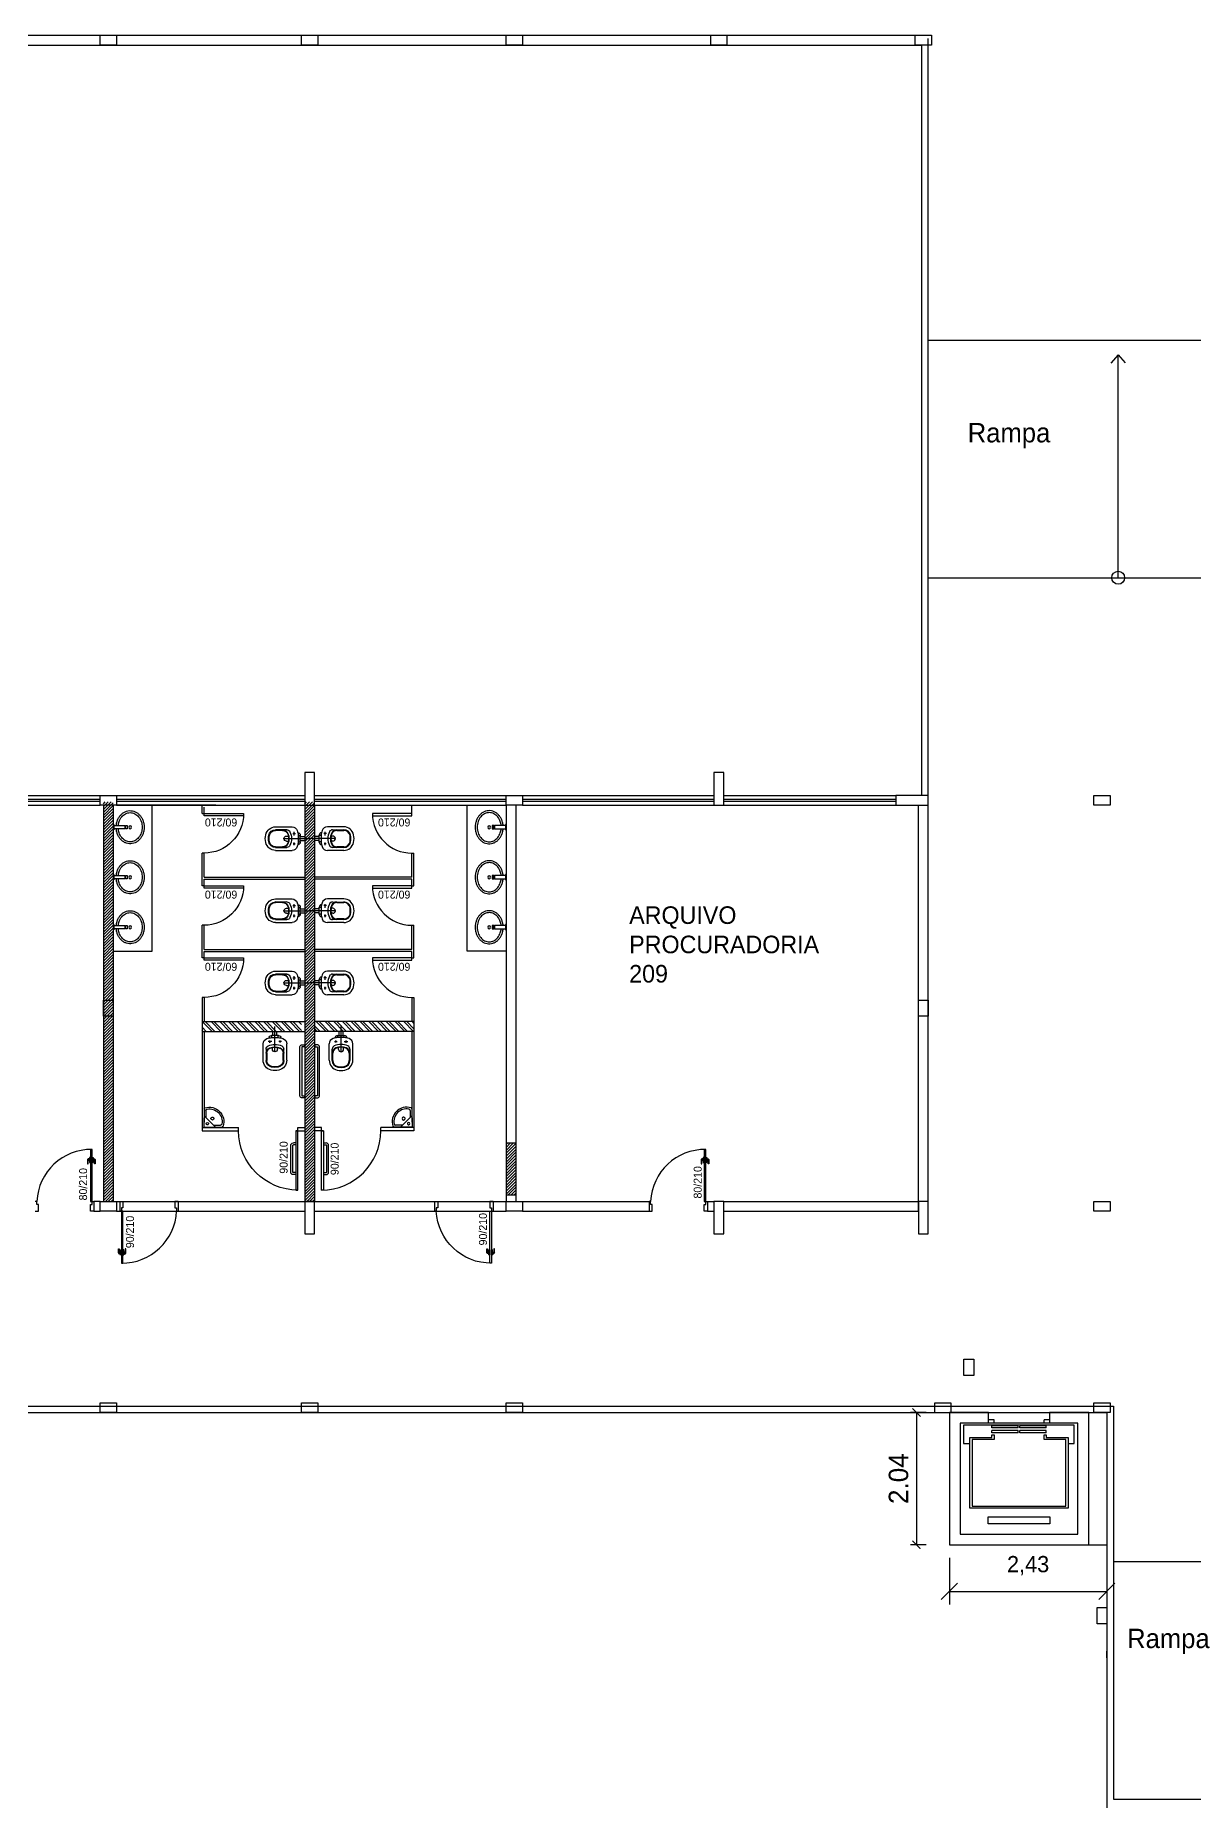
# Model space of a CAD drawing. Header units: inches. Extents: x 1211 to 1586, y 4594 to 4984.
# Drawn here: x 1468.87 to 1486.7, y 4632.43 to 4659.61 of the extents above; entities that cross this region are included whole.
import ezdxf

# ---------------------------------------------------------------- set-up
doc = ezdxf.new("R2010")
doc.units = ezdxf.units.IN
doc.header["$MEASUREMENT"] = 0
doc.linetypes.add('CENTER', pattern=[2, 1.25, -0.25, 0.25, -0.25])
doc.linetypes.add('CONTINU', pattern=[0])
for name, color, linetype in [('.5', 5, 'Continuous'), ('0.1', 1, 'Continuous'), ('0.8', 8, 'Continuous'), ('02', 2, 'Continuous'), ('1', 1, 'Continuous'), ('Block1', 1, 'Continuous'), ('Block2', 2, 'Continuous'), ('Layer1', 1, 'Continuous'), ('Vão', 2, 'Continuous')]:
    doc.layers.add(name, color=color, linetype=linetype)
doc.dimstyles.new('COTA R 2', dxfattribs={"dimscale": 0.5, "dimtxt": 0.6, "dimasz": 0.25, "dimexe": 0.18, "dimexo": 0.0625, "dimgap": 0.25, "dimtad": 1, "dimzin": 0, "dimdsep": 46, "dimtxsty": 'Standard', "dimblk": 'ARCHTICK', "dimcen": 0.09, "dimclrd": 6, "dimclre": 6, "dimclrt": 6, "dimadec": 0, "dimazin": 0, "dimtfac": 1, "dimtofl": 0, "dimtmove": 0, "dimatfit": 3, "dimldrblk": 'ARCHTICK', "dimfxl": 0.3, "dimfxlon": 1, "dimtolj": 1, "dimtzin": 0, "dimarcsym": 0})
doc.dimstyles.new('ISO-25', dxfattribs={"dimtxt": 0.25, "dimasz": 0.25, "dimexe": 0.2, "dimexo": 0.2, "dimgap": 0.25, "dimtad": 1, "dimtih": 1, "dimtoh": 1, "dimzin": 1, "dimtxsty": 'Standard', "dimblk": 'OBLIQUE', "dimcen": 0.5, "dimclrd": 8, "dimclre": 8, "dimclrt": 8, "dimazin": 0, "dimtfac": 1, "dimtmove": 0, "dimatfit": 1, "dimldrblk": 'OBLIQUE', "dimfxl": 1, "dimarcsym": 0})

# ---------------------------------------------------------------- blocks, each defined once
blk = doc.blocks.new('A$C651E2A38')
at = {"layer": '0.1'}
for p, q in [((0.875, 0.95), (0.85, 0.95)), ((0.85, 0.95), (0.85, 0.15)), ((0.875, 0.15), (0.875, 0.95)), ((0.804, 0.794), (0.804, 0.73)), ((0.804, 0.73), (0.814, 0.73)), ((0.828, 0.804), (0.814, 0.804)), ((0.814, 0.73), (0.814, 0.794)), ((0.814, 0.794), (0.828, 0.794)), ((0.897, 0.804), (0.911, 0.804)), ((0.911, 0.794), (0.897, 0.794)), ((0.911, 0.73), (0.911, 0.794)), ((0.921, 0.73), (0.911, 0.73)), ((0.921, 0.794), (0.921, 0.73)), ((0.85, 0.15), (0.875, 0.15))]:
    blk.add_line(p, q, dxfattribs=at)
for points in [[(0.828, 0.817), (0.836, 0.817), (0.836, 0.777), (0.828, 0.777)], [(0.85, 0.825), (0.836, 0.825), (0.836, 0.747), (0.85, 0.747)], [(0.875, 0.825), (0.889, 0.825), (0.889, 0.747), (0.875, 0.747)], [(0.897, 0.817), (0.889, 0.817), (0.889, 0.777), (0.897, 0.777)]]:
    blk.add_lwpolyline(points, close=True, dxfattribs=at)
for points in [[(0, 0), (0.05, 0), (0.05, 0.1), (0.025, 0.1), (0.025, 0.15), (0, 0.15)], [(0.9, 0), (0.85, 0), (0.85, 0.1), (0.875, 0.1), (0.875, 0.15), (0.9, 0.15)]]:
    blk.add_lwpolyline(points, dxfattribs=at)
for centre, radius, start, end in [((0.862, 0.112), 0.838, 89.1457, 177.3829), ((0.814, 0.794), 0.01, 90, 180), ((0.911, 0.794), 0.01, 0, 90)]:
    blk.add_arc(centre, radius, start, end, dxfattribs=at)
blk = doc.blocks.new('_OBLIQUE')
at = {"color": 0, "linetype": 'ByBlock'}
blk.add_line((-0.5, -0.5), (0.5, 0.5), dxfattribs=at)
blk = doc.blocks.new('*D307')
at = {"layer": '1', "color": 8, "lineweight": -2, "transparency": 16777216}
for p, q in [((1482.942, 4636.172), (1482.942, 4635.454)), ((1485.367, 4636.172), (1485.367, 4635.454)), ((1482.942, 4635.654), (1485.367, 4635.654))]:
    blk.add_line(p, q, dxfattribs=at)
at = {"layer": 'Defpoints', "color": 0, "transparency": 16777216}
for p in [(1482.942, 4636.372), (1485.367, 4636.372), (1485.367, 4635.654)]:
    blk.add_point(p, dxfattribs=at)
at = {"layer": '1', "color": 8, "lineweight": -2, "transparency": 16777216, "xscale": 0.25, "yscale": 0.25, "zscale": 0.25, "rotation": 180}
blk.add_blockref('_OBLIQUE', (1482.942, 4635.654), dxfattribs=at)
at = {"layer": '1', "color": 8, "lineweight": -2, "transparency": 16777216, "xscale": 0.25, "yscale": 0.25, "zscale": 0.25}
blk.add_blockref('_OBLIQUE', (1485.367, 4635.654), dxfattribs=at)
at = {"layer": '1', "color": 8, "transparency": 16777216, "insert": (1484.154, 4636.05), "char_height": 0.25, "attachment_point": 5}
blk.add_mtext('2,43', dxfattribs=at)
blk = doc.blocks.new('VASO')
at = {"color": 0, "linetype": 'Continuous'}
blk.add_lwpolyline([(-0.00148, -0.01507, 0.111499), (0.00148, -0.01507)], format="xyb", dxfattribs=at)
at = {"layer": '0.8', "linetype": 'ByBlock', "ltscale": 0.01}
for p, q in [((-0.00076, -0.00178), (-0.00076, 0)), ((0.00076, -0.00178), (0.00076, 0))]:
    blk.add_line(p, q, dxfattribs=at)
at = {"layer": '0.8', "linetype": 'CENTER', "ltscale": 0.01}
blk.add_line((0, -0.00807), (0, 0.00178), dxfattribs=at)
at = {"layer": '0.8', "linetype": 'ByBlock'}
for points in [[(-0.0031, -0.00289, 0.319419), (-0.00455, -0.00493)], [(-0.0026, -0.00571, 0.297228), (-0.00339, -0.00695)], [(-0.00197, -0.00649, 0.306213), (-0.00337, -0.00858)], [(-0.0018, -0.00659, 0.312502), (-0.00314, -0.00855)], [(-0.00126, -0.00255, 0.074714), (-0.0031, -0.00289)], [(0.00261, -0.00571, 0.221331), (-0.0026, -0.00571)], [(-0.00134, -0.00178, 0.378909), (-0.00234, -0.00267)], [(-0.00198, -0.0039, 1), (-0.00198, -0.00428)], [(-0.00198, -0.00428, 1), (-0.00198, -0.0039)], [(0.00197, -0.00649, 0.196765), (-0.00197, -0.00649)], [(0.0018, -0.00659, 0.184122), (-0.0018, -0.00659)], [(0.00126, -0.00255, 0.017899), (-0.00126, -0.00255)], [(-0.00101, -0.00178, 0.414213), (-0.00124, -0.002)], [(0.00124, -0.002, 0.414213), (0.00101, -0.00178)], [(0.0031, -0.00289, 0.074714), (0.00126, -0.00255)], [(0.00234, -0.00267, 0.378909), (0.00134, -0.00178)], [(0.00198, -0.0039, 1), (0.00198, -0.00428)], [(0.00314, -0.00855, 0.312273), (0.0018, -0.00659)], [(0.00337, -0.00858, 0.306739), (0.00197, -0.00649)], [(0.00198, -0.00428, 1), (0.00198, -0.0039)], [(0.00339, -0.00695, 0.295957), (0.00261, -0.00571)], [(0.00455, -0.00493, 0.319888), (0.0031, -0.00289)], [(-0.00455, -0.01124, 0.35064), (-0.00148, -0.01507)], [(-0.00339, -0.01131, 0.008003), (-0.00339, -0.00695)], [(-0.00339, -0.01131, 0.366179), (-0.00128, -0.01389)], [(-0.00316, -0.01131, 0.00507), (-0.00314, -0.00855)], [(-0.00316, -0.01131, 0.365737), (-0.00124, -0.01367)], [(-0.00097, -0.00706, 0.999992), (0.00097, -0.00706)], [(0.00124, -0.01367, 0.365737), (0.00316, -0.01131)], [(0.00128, -0.01389, 0.365737), (0.00339, -0.01131)], [(0.00148, -0.01507, 0.35064), (0.00455, -0.01124)], [(0.00314, -0.00855, 0.00507), (0.00316, -0.01131)], [(0.00339, -0.00695, 0.008013), (0.00339, -0.01131)], [(-0.00128, -0.01389, 0.09251), (0.00128, -0.01389)], [(-0.00124, -0.01367, 0.092572), (0.00124, -0.01367)]]:
    blk.add_lwpolyline(points, format="xyb", dxfattribs=at)
for points in [[(-0.00455, -0.01124), (-0.00455, -0.00493)], [(-0.00134, -0.00178), (0.00134, -0.00178)], [(-0.00124, -0.00256), (-0.00124, -0.002)], [(-0.00097, -0.00706), (-0.00097, -0.00635)], [(0.00097, -0.00708), (0.00097, -0.00635)], [(0.00124, -0.00256), (0.00124, -0.002)], [(0.00455, -0.01124), (0.00455, -0.00493)]]:
    blk.add_lwpolyline(points, dxfattribs=at)
at = {"layer": '0.8', "linetype": 'CENTER'}
for points in [[(-0.00252, -0.00409), (-0.00144, -0.00409)], [(-0.00198, -0.00446), (-0.00198, -0.00372)], [(0.00119, -0.00409), (0.00258, -0.00409)], [(0.00198, -0.00461), (0.00198, -0.0036)]]:
    blk.add_lwpolyline(points, dxfattribs=at)
blk = doc.blocks.new('P60')
at = {"layer": '0.8', "linetype": 'ByBlock'}
blk.add_lwpolyline([(0.01524, 0.01524), (0.014351, 0.01524), (0.014351, 0), (0.01524, 0)], close=True, dxfattribs=at)
blk.add_arc((0.01524, 0), 0.01524, 90, 180, dxfattribs=at)
blk = doc.blocks.new('torn_ acion_ autom_ parede _banh__ - generica_1-274-XX and - 02 APR')
at = {"layer": '0.8'}
for p, q in [((85, -55), (85, -65)), ((85, -65), (165, -65)), ((90, -55), (160, -55)), ((100, -65), (100, -235)), ((100, -235), (150, -235)), ((150, -245), (100, -245)), ((100, -245), (100, -269)), ((100, -269), (150, -269)), ((105, -235), (105, -245)), ((145, -245), (145, -235)), ((150, -235), (150, -65)), ((150, -269), (150, -245)), ((165, -65), (165, -55))]:
    blk.add_line(p, q, dxfattribs=at)
blk = doc.blocks.new('lavp 45')
at = {"layer": '0.8', "linetype": 'CONTINU'}
for points in [[(-0.0049, -0.00491, 0.323321), (-0.00497, -0.00534)], [(-0.00497, -0.00534, 0.611483), (0.00497, -0.00534)], [(-0.00399, -0.00487, 0.361705), (-0.00405, -0.00566)], [(-0.00405, -0.00566, 0.518599), (0.00405, -0.00566)], [(-0.00292, -0.00289, 0.663839), (-0.00288, -0.00299)], [(0, -0.00392, 1), (0, -0.00504)], [(0, -0.00132, 1), (0, -0.00219)], [(0.00018, -0.00007, 0.421292), (-0.00018, -0.00007)], [(0, -0.00219, 1), (0, -0.00132)], [(0, -0.00504, 1), (0, -0.00392)], [(0.00288, -0.00299, 0.663873), (0.00292, -0.00289)], [(0.00405, -0.00566, 0.361462), (0.00399, -0.00487)], [(0.00497, -0.00534, 0.323388), (0.0049, -0.00491)]]:
    blk.add_lwpolyline(points, format="xyb", dxfattribs=at)
for points in [[(-0.0049, -0.00491), (-0.00018, -0.00007)], [(-0.00399, -0.00487), (-0.00216, -0.00299)], [(-0.00288, -0.00299), (0.00288, -0.00299)], [(0.00018, -0.00007), (0.0049, -0.00491)], [(0.00216, -0.00299), (0.00399, -0.00487)]]:
    blk.add_lwpolyline(points, dxfattribs=at)
blk = doc.blocks.new('Pcab90d')
at = {"layer": '0.8', "linetype": 'ByBlock'}
for p, q in [((0.02007, 0.01588), (0.02007, 0.00571)), ((0.02083, 0.01588), (0.02083, 0.00571)), ((0.0221, 0.01689), (0.02108, 0.01689)), ((0.0221, 0.01613), (0.02108, 0.01613)), ((0.0221, 0.00546), (0.02108, 0.00546)), ((0.0221, 0.0047), (0.02108, 0.0047))]:
    blk.add_line(p, q, dxfattribs=at)
blk.add_lwpolyline([(0.0221, 0), (0.0221, 0.02286), (0.02286, 0.02286), (0.02286, 0)], close=True, dxfattribs=at)
for centre, radius, start, end in [((0.02286, 0), 0.02286, 90, 180), ((0.02108, 0.01588), 0.00102, 90, 180), ((0.02108, 0.01588), 0.000254, 90, 180), ((0.02108, 0.00571), 0.00102, 180, 270), ((0.02108, 0.00571), 0.000254, 180, 270)]:
    blk.add_arc(centre, radius, start, end, dxfattribs=at)
blk = doc.blocks.new('_ARCHTICK')
at = {"color": 0, "linetype": 'ByBlock', "ltscale": 0.05, "const_width": 0.15}
blk.add_lwpolyline([(-0.5, -0.5), (0.5, 0.5)], dxfattribs=at)
blk = doc.blocks.new('*D425')
at = {"color": 6, "lineweight": -2, "transparency": 16777216}
for p, q in [((1482.585, 4638.407), (1482.345, 4638.407)), ((1482.435, 4638.407), (1482.435, 4636.372)), ((1482.585, 4636.372), (1482.345, 4636.372))]:
    blk.add_line(p, q, dxfattribs=at)
at = {"layer": 'Defpoints', "color": 0, "transparency": 16777216}
for p in [(1482.942, 4638.407), (1482.435, 4636.372), (1482.942, 4636.372)]:
    blk.add_point(p, dxfattribs=at)
at = {"color": 6, "lineweight": -2, "transparency": 16777216, "xscale": 0.125, "yscale": 0.125, "zscale": 0.125}
for p, rotation in [((1482.435, 4638.407), 90), ((1482.435, 4636.372), 270)]:
    blk.add_blockref('_ARCHTICK', p, dxfattribs=dict(at, rotation=rotation))
at = {"color": 6, "transparency": 16777216, "insert": (1482.16, 4637.389), "char_height": 0.3, "attachment_point": 5, "rotation": 90}
blk.add_mtext('\\A1;2.04', dxfattribs=at)

msp = doc.modelspace()

# ---------------------------------------------------------------- hatches: boundary and pattern name
h = msp.add_hatch()
h.set_pattern_fill('ANSI31', color=256, scale=0.01, style=0)
h.set_pattern_definition([(45, (-1044.11018, 3741.217405), (-0.0224506403, 0.0224506403), [])])
h.paths.add_polyline_path([(1470.0667, 4641.6567), (1469.9167, 4641.6567), (1469.9167, 4647.8067), (1470.0667, 4647.8067)])
h = msp.add_hatch()
h.set_pattern_fill('ANSI31', color=256, scale=0.01, style=0)
h.set_pattern_definition([(45, (-1041.01018, 3741.2174), (-0.0224506403, 0.0224506403), [])])
h.paths.add_polyline_path([(1473.1667, 4641.6567), (1473.0167, 4641.6567), (1473.0167, 4647.8067), (1473.1667, 4647.8067)])
h = msp.add_hatch()
h.set_pattern_fill('ANSI31', color=256, scale=0.01, style=0)
h.set_pattern_definition([(45, (-1075.46018, 3741.167405), (-0.0224506403, 0.0224506403), [])])
h.paths.add_polyline_path([(1476.2667, 4642.5567), (1476.1167, 4642.5567), (1476.1167, 4641.7567), (1476.2667, 4641.7567)])
at = {"layer": '02'}
h = msp.add_hatch(dxfattribs=at)
h.set_pattern_fill('ANSI32', color=256, scale=0.01, style=0)
h.set_pattern_definition([(135, (3894.81085, 3690.44593), (0.067351921, 0.067351921), []), (135, (3894.76594, 3690.44593), (0.067351921, 0.067351921), [])])
h.paths.add_polyline_path([(1471.4349, 4644.424), (1472.9649, 4644.424), (1472.9649, 4644.274), (1471.4349, 4644.274)])
h = msp.add_hatch(dxfattribs=at)
h.set_pattern_fill('ANSI32', color=256, scale=0.01, style=0)
h.set_pattern_definition([(135, (3901.01085, 3690.44593), (0.067351921, 0.067351921), []), (135, (3900.96594, 3690.44593), (0.067351921, 0.067351921), [])])
h.paths.add_polyline_path([(1473.1667, 4644.424), (1474.6967, 4644.424), (1474.6967, 4644.274), (1473.1667, 4644.274)])

# ---------------------------------------------------------------- linework, layer by layer
at = {"layer": '.5'}
msp.add_line((1482.7167, 4638.4067), (1482.9667, 4638.4067), dxfattribs=at)
for points in [[(1470.1167, 4659.4567), (1469.8667, 4659.4567), (1469.8667, 4659.6067), (1470.1167, 4659.6067), (1470.1167, 4659.4567)], [(1473.2167, 4659.4567), (1472.9667, 4659.4567), (1472.9667, 4659.6067), (1473.2167, 4659.6067), (1473.2167, 4659.4567)], [(1476.3667, 4659.4567), (1476.1167, 4659.4567), (1476.1167, 4659.6067), (1476.3667, 4659.6067), (1476.3667, 4659.4567)], [(1479.5167, 4659.4567), (1479.2667, 4659.4567), (1479.2667, 4659.6067), (1479.5167, 4659.6067), (1479.5167, 4659.4567)], [(1482.6667, 4659.4567), (1482.4167, 4659.4567), (1482.4167, 4659.6067), (1482.6667, 4659.6067), (1482.6667, 4659.4567)], [(1473.1667, 4647.7567), (1473.1667, 4648.2567), (1473.0167, 4648.2567), (1473.0167, 4647.7567), (1473.1667, 4647.7567)], [(1479.4667, 4647.7567), (1479.4667, 4648.2567), (1479.3167, 4648.2567), (1479.3167, 4647.7567), (1479.4667, 4647.7567)], [(1470.1167, 4647.7567), (1469.8667, 4647.7567), (1469.8667, 4647.9067), (1470.1167, 4647.9067), (1470.1167, 4647.7567)], [(1470.1167, 4647.7567), (1469.8667, 4647.7567), (1469.8667, 4647.9067), (1470.1167, 4647.9067), (1470.1167, 4647.7567)], [(1476.3667, 4647.7567), (1476.1167, 4647.7567), (1476.1167, 4647.9067), (1476.3667, 4647.9067), (1476.3667, 4647.7567)], [(1476.3667, 4647.7567), (1476.1167, 4647.7567), (1476.1167, 4647.9067), (1476.3667, 4647.9067), (1476.3667, 4647.7567)], [(1482.6167, 4647.9067), (1482.1167, 4647.9067), (1482.1167, 4647.7567), (1482.6167, 4647.7567), (1482.6167, 4647.9067)], [(1485.4167, 4647.7567), (1485.1667, 4647.7567), (1485.1667, 4647.9067), (1485.4167, 4647.9067), (1485.4167, 4647.7567)], [(1485.4167, 4647.7567), (1485.1667, 4647.7567), (1485.1667, 4647.9067), (1485.4167, 4647.9067), (1485.4167, 4647.7567)], [(1469.9167, 4644.5067), (1469.9167, 4644.7567), (1470.0667, 4644.7567), (1470.0667, 4644.5067), (1469.9167, 4644.5067)], [(1469.9167, 4644.5067), (1469.9167, 4644.7567), (1470.0667, 4644.7567), (1470.0667, 4644.5067), (1469.9167, 4644.5067)], [(1482.4667, 4644.5067), (1482.4667, 4644.7567), (1482.6167, 4644.7567), (1482.6167, 4644.5067), (1482.4667, 4644.5067)], [(1470.1167, 4641.5067), (1469.8667, 4641.5067), (1469.8667, 4641.6567), (1470.1167, 4641.6567), (1470.1167, 4641.5067)], [(1473.1667, 4641.1567), (1473.1667, 4641.6567), (1473.0167, 4641.6567), (1473.0167, 4641.1567), (1473.1667, 4641.1567)], [(1473.1667, 4641.1567), (1473.1667, 4641.6567), (1473.0167, 4641.6567), (1473.0167, 4641.1567), (1473.1667, 4641.1567)], [(1476.3667, 4641.5067), (1476.1167, 4641.5067), (1476.1167, 4641.6567), (1476.3667, 4641.6567), (1476.3667, 4641.5067)], [(1479.4667, 4641.1567), (1479.4667, 4641.6567), (1479.3167, 4641.6567), (1479.3167, 4641.1567), (1479.4667, 4641.1567)], [(1482.6167, 4641.1567), (1482.6167, 4641.6567), (1482.4667, 4641.6567), (1482.4667, 4641.1567), (1482.6167, 4641.1567)], [(1485.4167, 4641.5067), (1485.1667, 4641.5067), (1485.1667, 4641.6567), (1485.4167, 4641.6567), (1485.4167, 4641.5067)], [(1470.1167, 4638.4067), (1469.8667, 4638.4067), (1469.8667, 4638.5567), (1470.1167, 4638.5567), (1470.1167, 4638.4067)], [(1473.2167, 4638.4067), (1472.9667, 4638.4067), (1472.9667, 4638.5567), (1473.2167, 4638.5567), (1473.2167, 4638.4067)], [(1476.3667, 4638.4067), (1476.1167, 4638.4067), (1476.1167, 4638.5567), (1476.3667, 4638.5567), (1476.3667, 4638.4067)], [(1482.7167, 4638.4067), (1482.7167, 4638.5567), (1482.9667, 4638.5567), (1482.9667, 4638.4067)], [(1485.4167, 4638.4067), (1485.1667, 4638.4067), (1485.1667, 4638.5567), (1485.4167, 4638.5567), (1485.4167, 4638.4067)], [(1485.4167, 4638.4067), (1485.1667, 4638.4067), (1485.1667, 4638.5567), (1485.4167, 4638.5567), (1485.4167, 4638.4067)]]:
    msp.add_lwpolyline(points, dxfattribs=at)
for p, q in [((1449.6667, 4659.4567), (1482.5167, 4659.4567)), ((1482.5167, 4647.9067), (1482.5167, 4659.4567)), ((1482.6167, 4647.9067), (1482.6167, 4659.5567)), ((1485.5417, 4654.687), (1485.4282, 4654.5621)), ((1485.5417, 4651.2567), (1485.5417, 4654.687)), ((1485.5417, 4654.687), (1485.6503, 4654.5639)), ((1473.0167, 4647.7567), (1473.0167, 4641.6567)), ((1473.0167, 4647.7567), (1473.0167, 4641.6567)), ((1473.1667, 4647.7567), (1473.1667, 4641.6567)), ((1473.1667, 4647.7567), (1473.1667, 4641.6567)), ((1482.4667, 4641.5067), (1482.4667, 4647.7567)), ((1482.6167, 4641.5067), (1482.6167, 4647.9067)), ((1476.1167, 4642.5567), (1476.2667, 4642.5567)), ((1469.8667, 4641.6567), (1469.9167, 4641.6567)), ((1470.1167, 4641.6567), (1472.0667, 4641.6567)), ((1470.1167, 4641.6567), (1470.1667, 4641.6567)), ((1470.1167, 4641.5067), (1470.2667, 4641.5067)), ((1470.1167, 4641.5067), (1470.1667, 4641.5067)), ((1470.2667, 4641.5067), (1472.0417, 4641.5067)), ((1471.0667, 4641.6567), (1475.0167, 4641.6567)), ((1471.0667, 4641.5067), (1473.0167, 4641.5067)), ((1473.1667, 4641.5067), (1475.0167, 4641.5067)), ((1474.2167, 4641.6567), (1476.1167, 4641.6567)), ((1474.2417, 4641.5067), (1476.1167, 4641.5067)), ((1475.9167, 4641.6567), (1475.9167, 4641.5067)), ((1475.9167, 4641.5067), (1476.1167, 4641.5067)), ((1475.9667, 4641.6567), (1478.3167, 4641.6567)), ((1476.1167, 4641.7567), (1476.2667, 4641.7567)), ((1476.3667, 4641.5067), (1478.3167, 4641.5067)), ((1478.3167, 4641.6567), (1478.3167, 4641.5067)), ((1479.2167, 4641.6567), (1479.3167, 4641.6567)), ((1479.2167, 4641.6567), (1479.2167, 4641.5067)), ((1479.2167, 4641.5067), (1479.3167, 4641.5067)), ((1479.4667, 4641.6567), (1482.4667, 4641.6567)), ((1479.4667, 4641.5067), (1482.4667, 4641.5067)), ((1447.9667, 4638.4067), (1485.3667, 4638.4067)), ((1482.9667, 4638.4067), (1485.3667, 4638.4067)), ((1485.0867, 4636.3717), (1485.3667, 4636.3717)), ((1485.3667, 4634.6317), (1485.3667, 4634.7317))]:
    msp.add_line(p, q)
for points in [[(1449.6667, 4659.6067), (1482.6167, 4659.6067)], [(1469.8667, 4641.6567), (1469.7667, 4641.6567), (1469.7667, 4641.5067), (1469.8667, 4641.5067)], [(1447.9667, 4638.5067), (1485.4667, 4638.5067), (1485.4667, 4632.4567)], [(1447.9667, 4638.4067), (1485.3667, 4638.4067), (1485.3667, 4632.3067)]]:
    msp.add_lwpolyline(points)
msp.add_circle((1485.5417, 4651.2567), 0.0992)
at = {"layer": '0.8'}
for p, q in [((1469.9167, 4647.7507), (1469.9167, 4641.6507)), ((1471.6485, 4647.7567), (1470.0667, 4647.7567)), ((1470.0667, 4647.7507), (1470.0667, 4641.6507)), ((1470.0667, 4647.7507), (1470.0667, 4641.6507)), ((1470.6667, 4645.5082), (1470.6667, 4647.7567)), ((1471.4349, 4647.6267), (1471.4349, 4647.7567)), ((1471.6485, 4647.7567), (1476.1259, 4647.7567)), ((1474.6667, 4647.6267), (1474.6667, 4647.7567)), ((1475.5167, 4645.5082), (1475.5167, 4647.7567)), ((1476.1167, 4647.7567), (1476.1167, 4641.6567)), ((1476.1167, 4647.7567), (1476.1167, 4641.6567)), ((1476.1167, 4647.7567), (1476.1167, 4641.6567)), ((1476.1167, 4647.7567), (1476.1167, 4641.6567)), ((1476.2667, 4647.7567), (1476.2667, 4644.5567)), ((1471.4349, 4647.6267), (1471.4649, 4647.6267)), ((1471.4649, 4647.6267), (1471.4649, 4647.7267)), ((1471.4349, 4646.5158), (1471.4349, 4647.0178)), ((1471.4649, 4647.0178), (1471.4349, 4647.0178)), ((1471.4649, 4646.6458), (1471.4649, 4647.0178)), ((1474.6667, 4646.6458), (1474.6667, 4647.0178)), ((1474.6667, 4647.0178), (1474.6967, 4647.0178)), ((1474.6967, 4646.5158), (1474.6967, 4647.0178)), ((1471.4649, 4646.5158), (1471.4349, 4646.5158)), ((1471.4649, 4646.5158), (1471.4349, 4646.5158)), ((1471.4649, 4646.6458), (1473.0167, 4646.6458)), ((1471.4649, 4646.6158), (1473.0167, 4646.6158)), ((1471.4649, 4646.5158), (1471.4649, 4646.6158)), ((1474.6667, 4646.6458), (1473.1667, 4646.6458)), ((1474.6667, 4646.6158), (1473.1667, 4646.6158)), ((1474.6667, 4646.5158), (1474.6667, 4646.6158)), ((1474.6667, 4646.5158), (1474.6967, 4646.5158)), ((1474.6667, 4646.5158), (1474.6967, 4646.5158)), ((1471.4349, 4645.4049), (1471.4349, 4645.907)), ((1471.4649, 4645.907), (1471.4349, 4645.907)), ((1471.4649, 4645.5349), (1471.4649, 4645.907)), ((1474.6667, 4645.5349), (1474.6667, 4645.9069)), ((1474.6667, 4645.9069), (1474.6967, 4645.9069)), ((1474.6967, 4645.4049), (1474.6967, 4645.9069)), ((1470.0667, 4645.5082), (1470.6667, 4645.5082)), ((1471.4649, 4645.4049), (1471.4349, 4645.4049)), ((1471.4649, 4645.4049), (1471.4349, 4645.4049)), ((1471.4649, 4645.5349), (1473.0167, 4645.5349)), ((1471.4649, 4645.5049), (1473.0167, 4645.5049)), ((1471.4649, 4645.3694), (1471.4649, 4645.5049)), ((1474.6667, 4645.5349), (1473.1667, 4645.5349)), ((1474.6667, 4645.5049), (1473.1667, 4645.5049)), ((1474.6667, 4645.3694), (1474.6667, 4645.5049)), ((1474.6667, 4645.4049), (1474.6967, 4645.4049)), ((1474.6667, 4645.4049), (1474.6967, 4645.4049)), ((1476.1167, 4645.5082), (1475.5167, 4645.5082)), ((1471.4349, 4644.7961), (1471.4349, 4644.274)), ((1471.4649, 4644.7961), (1471.4349, 4644.7961)), ((1471.4649, 4644.7961), (1471.4649, 4644.4241)), ((1474.6667, 4644.7961), (1474.6667, 4644.424)), ((1474.6667, 4644.7961), (1474.6967, 4644.7961)), ((1474.6967, 4644.7961), (1474.6967, 4644.424)), ((1476.2667, 4644.5567), (1476.2667, 4641.6567)), ((1471.4349, 4644.4241), (1473.0167, 4644.4241)), ((1471.4349, 4644.274), (1473.0167, 4644.274)), ((1471.4349, 4644.274), (1471.4349, 4642.8443)), ((1471.4649, 4644.274), (1471.4649, 4642.8743)), ((1474.6967, 4644.424), (1473.1667, 4644.424)), ((1474.6967, 4644.274), (1473.1667, 4644.274)), ((1474.6667, 4644.424), (1474.4967, 4644.424)), ((1474.6667, 4644.274), (1474.6667, 4642.8743)), ((1474.6967, 4644.424), (1474.6967, 4644.274)), ((1474.6967, 4644.274), (1474.6967, 4642.8443)), ((1471.434, 4642.9257), (1471.434, 4642.744)), ((1474.6976, 4642.9257), (1474.6976, 4642.744)), ((1471.4349, 4642.794), (1471.9979, 4642.794)), ((1471.4349, 4642.744), (1471.9979, 4642.744)), ((1471.9979, 4642.744), (1471.9979, 4642.794)), ((1472.8808, 4642.744), (1473.0167, 4642.744)), ((1472.9112, 4642.794), (1473.0167, 4642.794)), ((1472.9112, 4642.744), (1472.9112, 4642.794)), ((1473.2722, 4642.794), (1473.1667, 4642.794)), ((1473.3027, 4642.744), (1473.1667, 4642.744)), ((1473.2722, 4642.744), (1473.2722, 4642.794)), ((1474.6967, 4642.794), (1474.1855, 4642.794)), ((1474.1855, 4642.744), (1474.1855, 4642.794)), ((1474.6967, 4642.744), (1474.1855, 4642.744))]:
    msp.add_line(p, q, dxfattribs=at)
for points in [[(1473.0112, 4643.2833), (1473.0112, 4643.2528), (1472.9667, 4643.2528, -0.4142136), (1472.9414, 4643.2782), (1472.9413, 4644.0393, -0.4142136), (1472.9667, 4644.0647), (1473.0112, 4644.0647), (1473.0112, 4644.0342), (1472.9718, 4644.0342), (1472.9718, 4643.2833)], [(1473.1722, 4643.2833), (1473.1722, 4643.2528), (1473.2167, 4643.2528, 0.4142136), (1473.2421, 4643.2782), (1473.2421, 4644.0393, 0.4142136), (1473.2167, 4644.0647), (1473.1722, 4644.0647), (1473.1722, 4644.0342), (1473.2116, 4644.0342), (1473.2116, 4643.2833)]]:
    msp.add_lwpolyline(points, format="xyb", close=True, dxfattribs=at)
for centre, start, end in [((1470.3276, 4647.4168), 90, 270), ((1470.3276, 4647.4168), 270, 90), ((1475.8559, 4647.4168), 90, 270), ((1475.8559, 4647.4168), 270, 90), ((1470.3276, 4646.6469), 90, 270), ((1470.3276, 4646.6469), 270, 90), ((1475.8559, 4646.6469), 90, 270), ((1475.8559, 4646.6469), 270, 90), ((1470.3276, 4645.8771), 90, 270), ((1470.3276, 4645.8771), 270, 90), ((1475.8559, 4645.8771), 90, 270), ((1475.8559, 4645.8771), 270, 90)]:
    msp.add_arc(centre, 0.0225, start, end, dxfattribs=at)
for points, knots in [([(1470.1136, 4647.4425), (1470.1151, 4647.4591), (1470.1206, 4647.4921), (1470.1372, 4647.539), (1470.1613, 4647.5814), (1470.1925, 4647.6176), (1470.2297, 4647.646), (1470.2716, 4647.665), (1470.3163, 4647.6733), (1470.3616, 4647.6704), (1470.4052, 4647.6566), (1470.4449, 4647.6327), (1470.4792, 4647.6002), (1470.5069, 4647.5606), (1470.5273, 4647.5157), (1470.5398, 4647.4671), (1470.5426, 4647.4336), (1470.5426, 4647.4168)], [0, 0, 0, 0, 50.1956274, 99.7896392, 148.3974483, 195.8546214, 242.1915716, 287.6266668, 332.5243602, 377.3111703, 422.4379161, 468.2939909, 515.1919675, 563.2437338, 612.3902613, 662.376552, 712.82374, 712.82374, 712.82374, 712.82374]), ([(1470.1438, 4647.4425), (1470.1457, 4647.463), (1470.1557, 4647.5107), (1470.1914, 4647.5775), (1470.2527, 4647.6291), (1470.3276, 4647.6479), (1470.4025, 4647.6291), (1470.4637, 4647.5775), (1470.5035, 4647.5032), (1470.5126, 4647.4459), (1470.5126, 4647.4168)], [0, 0, 0, 0, 61.7218819, 145.0078612, 222.3453617, 295.1840392, 368.0227167, 445.3602172, 528.6461965, 615.8939494, 615.8939494, 615.8939494, 615.8939494]), ([(1476.0698, 4647.4425), (1476.0684, 4647.4591), (1476.0628, 4647.4921), (1476.0463, 4647.539), (1476.0221, 4647.5814), (1475.9909, 4647.6176), (1475.9537, 4647.646), (1475.9118, 4647.665), (1475.8671, 4647.6733), (1475.8218, 4647.6704), (1475.7782, 4647.6566), (1475.7385, 4647.6327), (1475.7042, 4647.6002), (1475.6765, 4647.5606), (1475.6561, 4647.5157), (1475.6437, 4647.4671), (1475.6409, 4647.4336), (1475.6409, 4647.4168)], [0, 0, 0, 0, 50.1956274, 99.7896392, 148.3974483, 195.8546214, 242.1915716, 287.6266668, 332.5243602, 377.3111703, 422.4379161, 468.2939909, 515.1919675, 563.2437338, 612.3902613, 662.376552, 712.82374, 712.82374, 712.82374, 712.82374]), ([(1476.0397, 4647.4425), (1476.0377, 4647.463), (1476.0277, 4647.5107), (1475.9921, 4647.5775), (1475.9308, 4647.6291), (1475.8559, 4647.6479), (1475.781, 4647.6291), (1475.7197, 4647.5775), (1475.68, 4647.5032), (1475.6709, 4647.4459), (1475.6709, 4647.4168)], [0, 0, 0, 0, 61.7218819, 145.0078612, 222.3453617, 295.1840392, 368.0227167, 445.3602172, 528.6461965, 615.8939494, 615.8939494, 615.8939494, 615.8939494]), ([(1470.5426, 4647.4168), (1470.5426, 4647.3999), (1470.5397, 4647.3664), (1470.5273, 4647.3178), (1470.5069, 4647.2728), (1470.4791, 4647.2332), (1470.4446, 4647.2007), (1470.4049, 4647.1768), (1470.3612, 4647.163), (1470.3159, 4647.1603), (1470.2711, 4647.1688), (1470.2292, 4647.1879), (1470.192, 4647.2164), (1470.1609, 4647.2527), (1470.1368, 4647.2953), (1470.1204, 4647.3423), (1470.1149, 4647.3754), (1470.1136, 4647.3921)], [0, 0, 0, 0, 50.5134798, 100.5644326, 149.7725825, 197.8824642, 244.8357102, 290.7458255, 335.9276517, 380.7726976, 425.7337752, 471.2382668, 517.6512881, 565.1890144, 613.8795522, 663.5544076, 713.8232206, 713.8232206, 713.8232206, 713.8232206]), ([(1470.5126, 4647.4168), (1470.5126, 4647.3877), (1470.5035, 4647.3304), (1470.4637, 4647.2561), (1470.4025, 4647.2045), (1470.3276, 4647.1856), (1470.2527, 4647.2045), (1470.1914, 4647.256), (1470.1556, 4647.3231), (1470.1456, 4647.3712), (1470.1437, 4647.392)], [0, 0, 0, 0, 87.2477529, 170.5337323, 247.8712328, 320.7099102, 393.5485877, 470.8860882, 554.1720675, 616.8917438, 616.8917438, 616.8917438, 616.8917438]), ([(1475.6409, 4647.4168), (1475.6409, 4647.3999), (1475.6437, 4647.3664), (1475.6561, 4647.3178), (1475.6766, 4647.2728), (1475.7044, 4647.2332), (1475.7388, 4647.2007), (1475.7786, 4647.1768), (1475.8222, 4647.163), (1475.8676, 4647.1603), (1475.9123, 4647.1688), (1475.9542, 4647.1879), (1475.9914, 4647.2164), (1476.0225, 4647.2527), (1476.0466, 4647.2953), (1476.063, 4647.3423), (1476.0685, 4647.3754), (1476.0699, 4647.3921)], [0, 0, 0, 0, 50.5134798, 100.5644326, 149.7725825, 197.8824642, 244.8357102, 290.7458255, 335.9276517, 380.7726976, 425.7337752, 471.2382668, 517.6512881, 565.1890144, 613.8795522, 663.5544076, 713.8232206, 713.8232206, 713.8232206, 713.8232206]), ([(1475.6709, 4647.4168), (1475.6709, 4647.3877), (1475.68, 4647.3304), (1475.7197, 4647.2561), (1475.781, 4647.2045), (1475.8559, 4647.1856), (1475.9308, 4647.2045), (1475.9921, 4647.256), (1476.0279, 4647.3231), (1476.0378, 4647.3712), (1476.0397, 4647.392)], [0, 0, 0, 0, 87.2477529, 170.5337323, 247.8712328, 320.7099102, 393.5485877, 470.8860882, 554.1720675, 616.8917438, 616.8917438, 616.8917438, 616.8917438]), ([(1470.1136, 4646.6726), (1470.1151, 4646.6893), (1470.1206, 4646.7223), (1470.1372, 4646.7692), (1470.1613, 4646.8116), (1470.1925, 4646.8478), (1470.2297, 4646.8761), (1470.2716, 4646.8951), (1470.3163, 4646.9035), (1470.3616, 4646.9006), (1470.4052, 4646.8868), (1470.4449, 4646.8628), (1470.4792, 4646.8303), (1470.5069, 4646.7907), (1470.5273, 4646.7458), (1470.5398, 4646.6973), (1470.5426, 4646.6638), (1470.5426, 4646.6469)], [0, 0, 0, 0, 50.1956274, 99.7896392, 148.3974483, 195.8546214, 242.1915716, 287.6266668, 332.5243602, 377.3111703, 422.4379161, 468.2939909, 515.1919675, 563.2437338, 612.3902613, 662.376552, 712.82374, 712.82374, 712.82374, 712.82374]), ([(1470.1438, 4646.6727), (1470.1457, 4646.6932), (1470.1557, 4646.7409), (1470.1914, 4646.8077), (1470.2527, 4646.8593), (1470.3276, 4646.8781), (1470.4025, 4646.8593), (1470.4637, 4646.8077), (1470.5035, 4646.7333), (1470.5126, 4646.676), (1470.5126, 4646.6469)], [0, 0, 0, 0, 61.7218819, 145.0078612, 222.3453617, 295.1840392, 368.0227167, 445.3602172, 528.6461965, 615.8939494, 615.8939494, 615.8939494, 615.8939494]), ([(1476.0698, 4646.6726), (1476.0684, 4646.6893), (1476.0628, 4646.7223), (1476.0463, 4646.7692), (1476.0221, 4646.8116), (1475.9909, 4646.8478), (1475.9537, 4646.8761), (1475.9118, 4646.8951), (1475.8671, 4646.9035), (1475.8218, 4646.9006), (1475.7782, 4646.8868), (1475.7385, 4646.8628), (1475.7042, 4646.8303), (1475.6765, 4646.7907), (1475.6561, 4646.7458), (1475.6437, 4646.6973), (1475.6409, 4646.6638), (1475.6409, 4646.6469)], [0, 0, 0, 0, 50.1956274, 99.7896392, 148.3974483, 195.8546214, 242.1915716, 287.6266668, 332.5243602, 377.3111703, 422.4379161, 468.2939909, 515.1919675, 563.2437338, 612.3902613, 662.376552, 712.82374, 712.82374, 712.82374, 712.82374]), ([(1476.0397, 4646.6727), (1476.0377, 4646.6932), (1476.0277, 4646.7409), (1475.9921, 4646.8077), (1475.9308, 4646.8593), (1475.8559, 4646.8781), (1475.781, 4646.8593), (1475.7197, 4646.8077), (1475.68, 4646.7333), (1475.6709, 4646.676), (1475.6709, 4646.6469)], [0, 0, 0, 0, 61.7218819, 145.0078612, 222.3453617, 295.1840392, 368.0227167, 445.3602172, 528.6461965, 615.8939494, 615.8939494, 615.8939494, 615.8939494]), ([(1470.5426, 4646.6469), (1470.5426, 4646.6301), (1470.5397, 4646.5965), (1470.5273, 4646.5479), (1470.5069, 4646.503), (1470.4791, 4646.4633), (1470.4446, 4646.4309), (1470.4049, 4646.407), (1470.3612, 4646.3932), (1470.3159, 4646.3904), (1470.2711, 4646.3989), (1470.2292, 4646.418), (1470.192, 4646.4466), (1470.1609, 4646.4829), (1470.1368, 4646.5255), (1470.1204, 4646.5725), (1470.1149, 4646.6055), (1470.1136, 4646.6222)], [0, 0, 0, 0, 50.5134798, 100.5644326, 149.7725825, 197.8824642, 244.8357102, 290.7458255, 335.9276517, 380.7726976, 425.7337752, 471.2382668, 517.6512881, 565.1890144, 613.8795522, 663.5544076, 713.8232206, 713.8232206, 713.8232206, 713.8232206]), ([(1470.5126, 4646.6469), (1470.5126, 4646.6179), (1470.5035, 4646.5606), (1470.4637, 4646.4862), (1470.4025, 4646.4346), (1470.3276, 4646.4158), (1470.2527, 4646.4346), (1470.1914, 4646.4862), (1470.1556, 4646.5533), (1470.1456, 4646.6014), (1470.1437, 4646.6222)], [0, 0, 0, 0, 87.2477529, 170.5337323, 247.8712328, 320.7099102, 393.5485877, 470.8860882, 554.1720675, 616.8917438, 616.8917438, 616.8917438, 616.8917438]), ([(1475.6409, 4646.6469), (1475.6409, 4646.6301), (1475.6437, 4646.5965), (1475.6561, 4646.5479), (1475.6766, 4646.503), (1475.7044, 4646.4633), (1475.7388, 4646.4309), (1475.7786, 4646.407), (1475.8222, 4646.3932), (1475.8676, 4646.3904), (1475.9123, 4646.3989), (1475.9542, 4646.418), (1475.9914, 4646.4466), (1476.0225, 4646.4829), (1476.0466, 4646.5255), (1476.063, 4646.5725), (1476.0685, 4646.6055), (1476.0699, 4646.6222)], [0, 0, 0, 0, 50.5134798, 100.5644326, 149.7725825, 197.8824642, 244.8357102, 290.7458255, 335.9276517, 380.7726976, 425.7337752, 471.2382668, 517.6512881, 565.1890144, 613.8795522, 663.5544076, 713.8232206, 713.8232206, 713.8232206, 713.8232206]), ([(1475.6709, 4646.6469), (1475.6709, 4646.6179), (1475.68, 4646.5606), (1475.7197, 4646.4862), (1475.781, 4646.4346), (1475.8559, 4646.4158), (1475.9308, 4646.4346), (1475.9921, 4646.4862), (1476.0279, 4646.5533), (1476.0378, 4646.6014), (1476.0397, 4646.6222)], [0, 0, 0, 0, 87.2477529, 170.5337323, 247.8712328, 320.7099102, 393.5485877, 470.8860882, 554.1720675, 616.8917438, 616.8917438, 616.8917438, 616.8917438]), ([(1470.1136, 4645.9028), (1470.1151, 4645.9195), (1470.1206, 4645.9524), (1470.1372, 4645.9993), (1470.1613, 4646.0418), (1470.1925, 4646.0779), (1470.2297, 4646.1063), (1470.2716, 4646.1253), (1470.3163, 4646.1336), (1470.3616, 4646.1308), (1470.4052, 4646.1169), (1470.4449, 4646.093), (1470.4792, 4646.0605), (1470.5069, 4646.0209), (1470.5273, 4645.976), (1470.5398, 4645.9275), (1470.5426, 4645.8939), (1470.5426, 4645.8771)], [0, 0, 0, 0, 50.1956274, 99.7896392, 148.3974483, 195.8546214, 242.1915716, 287.6266668, 332.5243602, 377.3111703, 422.4379161, 468.2939909, 515.1919675, 563.2437338, 612.3902613, 662.376552, 712.82374, 712.82374, 712.82374, 712.82374]), ([(1476.0698, 4645.9028), (1476.0684, 4645.9195), (1476.0628, 4645.9524), (1476.0463, 4645.9993), (1476.0221, 4646.0418), (1475.9909, 4646.0779), (1475.9537, 4646.1063), (1475.9118, 4646.1253), (1475.8671, 4646.1336), (1475.8218, 4646.1308), (1475.7782, 4646.1169), (1475.7385, 4646.093), (1475.7042, 4646.0605), (1475.6765, 4646.0209), (1475.6561, 4645.976), (1475.6437, 4645.9275), (1475.6409, 4645.8939), (1475.6409, 4645.8771)], [0, 0, 0, 0, 50.1956274, 99.7896392, 148.3974483, 195.8546214, 242.1915716, 287.6266668, 332.5243602, 377.3111703, 422.4379161, 468.2939909, 515.1919675, 563.2437338, 612.3902613, 662.376552, 712.82374, 712.82374, 712.82374, 712.82374]), ([(1470.5426, 4645.8771), (1470.5426, 4645.8603), (1470.5397, 4645.8267), (1470.5273, 4645.7781), (1470.5069, 4645.7331), (1470.4791, 4645.6935), (1470.4446, 4645.661), (1470.4049, 4645.6371), (1470.3612, 4645.6234), (1470.3159, 4645.6206), (1470.2711, 4645.6291), (1470.2292, 4645.6482), (1470.192, 4645.6767), (1470.1609, 4645.7131), (1470.1368, 4645.7556), (1470.1204, 4645.8027), (1470.1149, 4645.8357), (1470.1136, 4645.8524)], [0, 0, 0, 0, 50.5134798, 100.5644326, 149.7725825, 197.8824642, 244.8357102, 290.7458255, 335.9276517, 380.7726976, 425.7337752, 471.2382668, 517.6512881, 565.1890144, 613.8795522, 663.5544076, 713.8232206, 713.8232206, 713.8232206, 713.8232206]), ([(1470.5126, 4645.8771), (1470.5126, 4645.848), (1470.5035, 4645.7907), (1470.4637, 4645.7164), (1470.4025, 4645.6648), (1470.3276, 4645.6459), (1470.2527, 4645.6648), (1470.1914, 4645.7164), (1470.1556, 4645.7834), (1470.1456, 4645.8315), (1470.1437, 4645.8524)], [0, 0, 0, 0, 87.2477529, 170.5337323, 247.8712328, 320.7099102, 393.5485877, 470.8860882, 554.1720675, 616.8917438, 616.8917438, 616.8917438, 616.8917438]), ([(1470.1438, 4645.9028), (1470.1457, 4645.9233), (1470.1557, 4645.9711), (1470.1914, 4646.0378), (1470.2527, 4646.0894), (1470.3276, 4646.1083), (1470.4025, 4646.0894), (1470.4637, 4646.0378), (1470.5035, 4645.9635), (1470.5126, 4645.9062), (1470.5126, 4645.8771)], [0, 0, 0, 0, 61.7218819, 145.0078612, 222.3453617, 295.1840392, 368.0227167, 445.3602172, 528.6461965, 615.8939494, 615.8939494, 615.8939494, 615.8939494]), ([(1475.6409, 4645.8771), (1475.6409, 4645.8603), (1475.6437, 4645.8267), (1475.6561, 4645.7781), (1475.6766, 4645.7331), (1475.7044, 4645.6935), (1475.7388, 4645.661), (1475.7786, 4645.6371), (1475.8222, 4645.6234), (1475.8676, 4645.6206), (1475.9123, 4645.6291), (1475.9542, 4645.6482), (1475.9914, 4645.6767), (1476.0225, 4645.7131), (1476.0466, 4645.7556), (1476.063, 4645.8027), (1476.0685, 4645.8357), (1476.0699, 4645.8524)], [0, 0, 0, 0, 50.5134798, 100.5644326, 149.7725825, 197.8824642, 244.8357102, 290.7458255, 335.9276517, 380.7726976, 425.7337752, 471.2382668, 517.6512881, 565.1890144, 613.8795522, 663.5544076, 713.8232206, 713.8232206, 713.8232206, 713.8232206]), ([(1476.0397, 4645.9028), (1476.0377, 4645.9233), (1476.0277, 4645.9711), (1475.9921, 4646.0378), (1475.9308, 4646.0894), (1475.8559, 4646.1083), (1475.781, 4646.0894), (1475.7197, 4646.0378), (1475.68, 4645.9635), (1475.6709, 4645.9062), (1475.6709, 4645.8771)], [0, 0, 0, 0, 61.7218819, 145.0078612, 222.3453617, 295.1840392, 368.0227167, 445.3602172, 528.6461965, 615.8939494, 615.8939494, 615.8939494, 615.8939494]), ([(1475.6709, 4645.8771), (1475.6709, 4645.848), (1475.68, 4645.7907), (1475.7197, 4645.7164), (1475.781, 4645.6648), (1475.8559, 4645.6459), (1475.9308, 4645.6648), (1475.9921, 4645.7164), (1476.0279, 4645.7834), (1476.0378, 4645.8315), (1476.0397, 4645.8524)], [0, 0, 0, 0, 87.2477529, 170.5337323, 247.8712328, 320.7099102, 393.5485877, 470.8860882, 554.1720675, 616.8917438, 616.8917438, 616.8917438, 616.8917438])]:
    msp.add_open_spline(points, degree=3, knots=knots, dxfattribs=at)
at = {"layer": '1'}
for p, q in [((1488.4667, 4654.9067), (1482.6167, 4654.9067)), ((1482.6167, 4651.2567), (1488.4667, 4651.2567)), ((1466.9667, 4647.9067), (1469.8667, 4647.9067)), ((1466.9667, 4647.7567), (1469.8667, 4647.7567)), ((1470.1167, 4647.9067), (1473.0167, 4647.9067)), ((1470.1167, 4647.7567), (1473.0167, 4647.7567)), ((1470.1167, 4647.7567), (1473.0167, 4647.7567)), ((1470.1167, 4647.7567), (1473.0167, 4647.7567)), ((1473.1667, 4647.9067), (1476.1167, 4647.9067)), ((1473.1667, 4647.7567), (1476.1167, 4647.7567)), ((1473.1667, 4647.7567), (1476.1167, 4647.7567)), ((1473.1667, 4647.7567), (1476.1167, 4647.7567)), ((1476.3667, 4647.9067), (1479.3167, 4647.9067)), ((1476.3667, 4647.7567), (1479.3167, 4647.7567)), ((1476.3667, 4647.7567), (1479.3167, 4647.7567)), ((1479.4667, 4647.9067), (1482.1167, 4647.9067)), ((1479.4667, 4647.7567), (1482.1167, 4647.7567)), ((1470.1667, 4641.6567), (1470.1667, 4641.5067)), ((1471.0667, 4641.6567), (1471.0667, 4641.5067)), ((1475.0167, 4641.5067), (1475.0167, 4641.6567)), ((1488.4667, 4636.1067), (1485.4667, 4636.1067)), ((1485.4667, 4632.4567), (1488.5667, 4632.4567))]:
    msp.add_line(p, q, dxfattribs=at)
at = {"layer": 'Block1'}
for p, q in [((1483.6292, 4638.2967), (1483.5467, 4638.2967)), ((1483.6292, 4638.2417), (1483.6292, 4638.2967)), ((1484.4817, 4638.2967), (1484.3992, 4638.2967)), ((1484.3992, 4638.2417), (1484.3992, 4638.2967)), ((1484.8636, 4638.2117), (1483.1612, 4638.2117)), ((1483.1648, 4637.9277), (1483.1648, 4638.2117)), ((1484.0032, 4638.2027), (1483.5962, 4638.2027)), ((1483.5962, 4638.1697), (1483.5962, 4638.2027)), ((1484.0032, 4638.1697), (1483.5962, 4638.1697)), ((1484.0032, 4638.1294), (1483.5962, 4638.1294)), ((1483.5962, 4638.0964), (1483.5962, 4638.1294)), ((1484.0032, 4638.0964), (1483.5962, 4638.0964)), ((1484.0032, 4638.1697), (1484.0032, 4638.1966)), ((1484.0032, 4638.0964), (1484.0032, 4638.1294)), ((1484.4322, 4638.2027), (1484.0252, 4638.2027)), ((1484.0252, 4638.1697), (1484.0252, 4638.1966)), ((1484.4322, 4638.1697), (1484.0252, 4638.1697)), ((1484.0252, 4638.0964), (1484.0252, 4638.1294)), ((1484.4322, 4638.1294), (1484.0252, 4638.1294)), ((1484.4322, 4638.0964), (1484.0252, 4638.0964)), ((1484.4322, 4638.1697), (1484.4322, 4638.2027)), ((1484.4322, 4638.0964), (1484.4322, 4638.1294)), ((1484.8636, 4637.9277), (1484.8636, 4638.2117)), ((1483.1612, 4637.9277), (1483.258, 4637.9277)), ((1484.7705, 4637.9277), (1484.8636, 4637.9277))]:
    msp.add_line(p, q, dxfattribs=at)
for points in [[(1484.7375, 4636.9666), (1484.7375, 4637.9907), (1484.3992, 4637.9907), (1484.3992, 4638.0624), (1484.4322, 4638.0624), (1484.4322, 4638.0237), (1484.7705, 4638.0237), (1484.7705, 4636.9336), (1483.258, 4636.9336), (1483.258, 4638.0237), (1483.5962, 4638.0237), (1483.5962, 4638.0624), (1483.6292, 4638.0624), (1483.6292, 4637.9907), (1483.291, 4637.9907), (1483.291, 4636.9666)], [(1484.489, 4636.8033), (1484.489, 4636.6933), (1483.5395, 4636.6933), (1483.5395, 4636.8033)]]:
    msp.add_lwpolyline(points, close=True, dxfattribs=at)
at = {"layer": 'Block2'}
msp.add_line((1484.9217, 4636.5367), (1484.9217, 4638.2417), dxfattribs=at)
for points in [[(1483.5467, 4638.2417), (1483.5467, 4638.4067), (1482.9417, 4638.4067), (1482.9417, 4636.3717), (1485.0867, 4636.3717), (1485.0867, 4638.4067), (1484.4817, 4638.4067), (1484.4817, 4638.2417), (1483.5467, 4638.2417), (1483.1067, 4638.2417), (1483.1067, 4636.5367), (1484.9217, 4636.5367)], [(1484.9217, 4638.2417), (1484.4817, 4638.2417)]]:
    msp.add_lwpolyline(points, dxfattribs=at)
at = {"layer": 'Layer1'}
for points in [[(1483.1667, 4638.9761), (1483.1667, 4639.2261), (1483.3167, 4639.2261), (1483.3167, 4638.9761), (1483.1667, 4638.9761)], [(1485.2167, 4635.1567), (1485.2167, 4635.4067), (1485.3667, 4635.4067), (1485.3667, 4635.1567), (1485.2167, 4635.1567)]]:
    msp.add_lwpolyline(points, dxfattribs=at)
at = {"layer": 'Vão'}
for p, q in [((1466.9667, 4647.8467), (1469.8667, 4647.8467)), ((1466.9667, 4647.8167), (1469.8667, 4647.8167)), ((1470.1167, 4647.8467), (1473.0167, 4647.8467)), ((1470.1167, 4647.8167), (1473.0167, 4647.8167)), ((1473.1667, 4647.8467), (1476.1167, 4647.8467)), ((1473.1667, 4647.8167), (1476.1167, 4647.8167)), ((1476.3667, 4647.8467), (1479.3167, 4647.8467)), ((1476.3667, 4647.8167), (1479.3167, 4647.8167)), ((1479.4667, 4647.8467), (1482.1167, 4647.8467)), ((1479.4667, 4647.8167), (1482.1167, 4647.8167))]:
    msp.add_line(p, q, dxfattribs=at)

# ---------------------------------------------------------------- block references
for p in [(1468.8667, 4641.5067), (1478.3167, 4641.5067)]:
    msp.add_blockref('A$C651E2A38', p)
at = {"rotation": 180}
msp.add_blockref('A$C651E2A38', (1471.0667, 4641.6567), dxfattribs=at)
at = {"xscale": -1, "rotation": 180}
msp.add_blockref('A$C651E2A38', (1475.0167, 4641.6567), dxfattribs=at)
at = {"layer": '0.8'}
for name, p, xscale, yscale, zscale, rotation in [('P60', (1471.4649, 4647.0178), -39.95169605745832, 39.95169605745832, 39.95169605745832, 270), ('P60', (1474.6667, 4647.0178), 39.95169605745832, 39.95169605745832, 39.95169605745832, 90), ('torn_ acion_ autom_ parede _banh__ - generica_1-274-XX and - 02 APR', (1470.0117, 4647.5423), -0.000999999996565748, 0.000999999996565748, 0.000999999996565748, 90), ('VASO', (1473.0167, 4647.2412), -39.95169605745719, 39.95169605745719, 39.95169605745719, 270.0001881140696), ('VASO', (1473.1667, 4647.2412), 39.95169605745719, 39.95169605745719, 39.95169605745719, 89.99981188593044), ('torn_ acion_ autom_ parede _banh__ - generica_1-274-XX and - 02 APR', (1476.1717, 4647.5423), 0.000999999996565748, 0.000999999996565748, 0.000999999996565748, 270), ('torn_ acion_ autom_ parede _banh__ - generica_1-274-XX and - 02 APR', (1470.0117, 4646.7724), -0.000999999996565748, 0.000999999996565748, 0.000999999996565748, 90), ('torn_ acion_ autom_ parede _banh__ - generica_1-274-XX and - 02 APR', (1476.1717, 4646.7724), 0.000999999996565748, 0.000999999996565748, 0.000999999996565748, 270), ('P60', (1471.4649, 4645.907), -39.95169605745832, 39.95169605745832, 39.95169605745832, 270), ('P60', (1474.6667, 4645.9069), 39.95169605745832, 39.95169605745832, 39.95169605745832, 90), ('VASO', (1473.0167, 4646.1303), -39.95169605745719, 39.95169605745719, 39.95169605745719, 270.0001881140696), ('VASO', (1473.1667, 4646.1303), 39.95169605745719, 39.95169605745719, 39.95169605745719, 89.99981188593044), ('torn_ acion_ autom_ parede _banh__ - generica_1-274-XX and - 02 APR', (1470.0117, 4646.0026), -0.000999999996565748, 0.000999999996565748, 0.000999999996565748, 90), ('torn_ acion_ autom_ parede _banh__ - generica_1-274-XX and - 02 APR', (1476.1717, 4646.0026), 0.000999999996565748, 0.000999999996565748, 0.000999999996565748, 270), ('P60', (1471.4649, 4644.7961), -39.95169605745832, 39.95169605745832, 39.95169605745832, 270), ('P60', (1474.6667, 4644.7961), 39.95169605745832, 39.95169605745832, 39.95169605745832, 90), ('VASO', (1473.0167, 4645.0194), -39.95169605745719, 39.95169605745719, 39.95169605745719, 270.0001881140696), ('VASO', (1473.1667, 4645.0194), 39.95169605745719, 39.95169605745719, 39.95169605745719, 89.99981188593044), ('VASO', (1472.5568, 4644.2796), -39.95169605745719, 39.95169605745719, 39.95169605745719, 0.0001881141373871742), ('VASO', (1473.5749, 4644.2796), 39.95169605745719, 39.95169605745719, 39.95169605745719, 359.9998118858626), ('lavp 45', (1471.467, 4642.8046), -39.95169605745727, 39.95169605745727, 39.95169605745727, 134.9636265696197), ('lavp 45', (1474.6646, 4642.8046), 39.95169605745727, 39.95169605745727, 39.95169605745727, 225.0363734303803), ('Pcab90d', (1471.9979, 4642.744), -39.95169605745726, 39.951696057457, 39.951696057457, 180.0003657197831), ('Pcab90d', (1474.1855, 4642.744), 39.95169605745726, 39.95169605745726, 39.95169605745726, 179.9996342802169)]:
    msp.add_blockref(name, p, dxfattribs=dict(at, xscale=xscale, yscale=yscale, zscale=zscale, rotation=rotation))

# ---------------------------------------------------------------- texts
at = {"layer": '0.8', "extrusion": (-0.141435, 3.16192e-13, 0.989948), "attachment_point": 7, "text_direction": (0.989948, 0, 0.141435)}
for s, insert, char_height, width in [('Rampa', (1483.2244, 4653.2504, 0.117), 0.29798, 4.451806), ('ARQUIVO PROCURADORIA 209', (1478.0115, 4645.0222, -0.6912), 0.27054, 2.207232), ('Rampa', (1485.6783, 4634.6905), 0.29798, 4.451806)]:
    msp.add_mtext(s, dxfattribs=dict(at, insert=insert, char_height=char_height, width=width))
at = {"layer": '0.8', "extrusion": (0.141435, 3.16226e-13, 0.989948), "char_height": 0.12317, "width": 1.003463, "attachment_point": 1, "text_direction": (-0.989948, 0, 0.141435)}
for insert in [(1471.9763, 4647.4286), (1474.6423, 4647.4286), (1471.9763, 4646.3177), (1474.6423, 4646.3177), (1471.9763, 4645.2068), (1474.6423, 4645.2068)]:
    msp.add_mtext('60/210', dxfattribs=dict(at, insert=insert))
at = {"layer": '0.8', "extrusion": (3.162e-13, -0.141435, 0.989948), "char_height": 0.12317, "width": 1.003463, "attachment_point": 1, "text_direction": (0, 0.989948, 0.141435)}
for s, insert in [('90/210', (1472.6292, 4642.0836)), ('90/210', (1473.4148, 4642.0616)), ('80/210', (1469.5408, 4641.6717))]:
    msp.add_mtext(s, dxfattribs=dict(at, insert=insert))
at = {"layer": '0.8', "extrusion": (3.16205e-13, -0.141435, 0.989948), "insert": (1479.005, 4641.7011, 0.0331), "char_height": 0.12317, "width": 1.003463, "attachment_point": 1, "text_direction": (0, 0.989948, 0.141435)}
msp.add_mtext('80/210', dxfattribs=at)
at = {"layer": '0.8', "extrusion": (-3.16287e-13, -0.141435, 0.989948), "insert": (1470.3881, 4640.9371, 0.9352), "char_height": 0.12317, "width": 1.003463, "attachment_point": 7, "text_direction": (0, 0.989948, 0.141435)}
msp.add_mtext('90/210', dxfattribs=at)
at = {"layer": '0.8', "extrusion": (-3.16217e-13, -0.141435, 0.989948), "insert": (1475.8239, 4640.9794), "char_height": 0.12317, "width": 1.003463, "attachment_point": 7, "text_direction": (0, 0.989948, 0.141435)}
msp.add_mtext('90/210', dxfattribs=at)

# ---------------------------------------------------------------- dimensions: what is measured, and where the dimension line sits
dim = msp.add_linear_dim(base=(1482.4353046623, 4636.3717100131), p1=(1482.9417154619, 4638.4067100131), p2=(1482.9417154619, 4636.3717100131), angle=90, dimstyle='COTA R 2')
dim.commit()
dim.dimension.update_dxf_attribs({"geometry": '*D425', "text_midpoint": (1482.1603046623, 4637.3892100131)})
at = {"layer": '1'}
dim = msp.add_linear_dim(base=(1485.3667154619, 4635.6537726335), p1=(1482.9417154619, 4636.3717100131), p2=(1485.3667154619, 4636.3717100131), dimstyle='ISO-25', dxfattribs=at)
dim.commit()
dim.dimension.update_dxf_attribs({"geometry": '*D307', "text_midpoint": (1484.1542154619, 4636.0496059668)})

doc.saveas('drawing.dxf')
